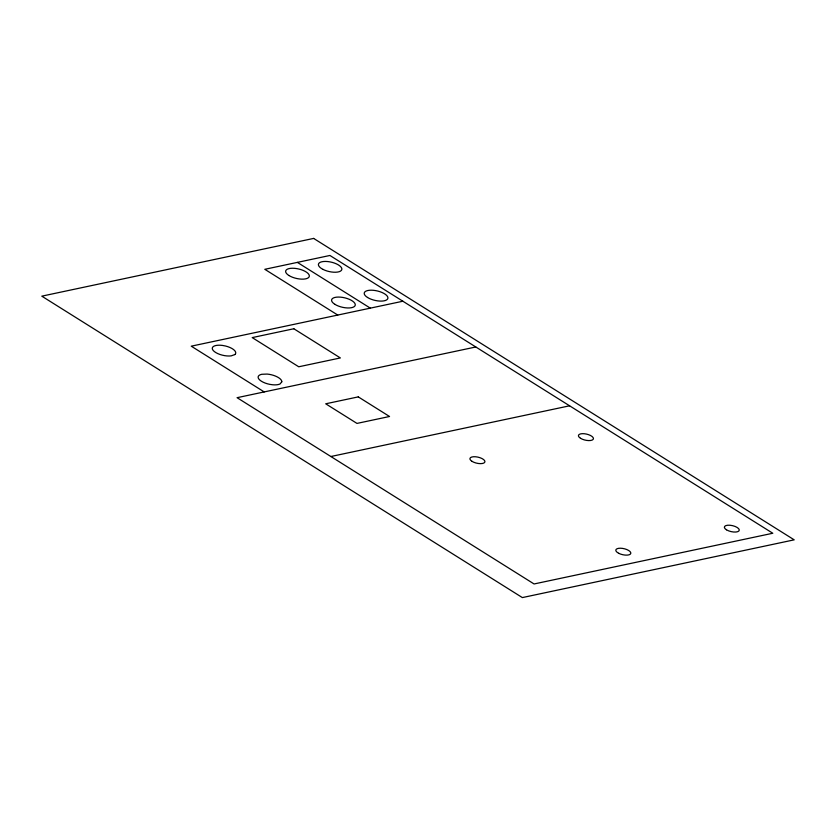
<?xml version="1.0" encoding="UTF-8"?>
<svg xmlns="http://www.w3.org/2000/svg" width="836" height="836" viewBox="0 0 836 836"><rect width="100%" height="100%" fill="white"/><g stroke="black" fill="none" stroke-linecap="round" stroke-linejoin="round"><path stroke-width="1.25" d="M402.858 301.232L191.256 346.177L264.207 391.927M475.809 346.982L237.079 397.685L534.068 583.967L772.788 533.253L329.917 255.471L264.803 269.307L337.754 315.057M330.857 456.519L569.588 405.805M297.365 262.389L370.306 308.139M281.805 381.791L280.091 383.933A12.101 4.859 12.9 0 1 272.797 384.79L269.714 384.351A12.101 4.859 12.9 0 1 258.93 379.136A12.101 4.859 12.9 0 1 261.752 374.288L267.123 374.068A12.101 4.859 12.9 0 1 281.805 381.791M234.874 354.558L231.185 355.875A11.997 4.828 12.9 0 1 213.17 350.441A11.997 4.828 12.9 0 1 222.449 345.425L225.521 346.01A11.997 4.828 12.9 0 1 234.874 354.558M313.646 238.417L41.8 296.163L522.354 597.583L794.2 539.837L313.646 238.417M293.833 328.757L252.221 337.598L298.745 366.785L340.356 357.944L293.833 328.757M358.278 396.881L325.716 403.798L356.982 423.413L389.534 416.495L358.278 396.881M726.421 529.773A7.639 3.072 12.9 0 0 738.993 530.87A7.639 3.072 12.9 0 0 730.027 525.248A7.639 3.072 12.9 0 0 726.421 529.773M580.497 438.273A7.681 3.093 12.9 0 0 593.152 439.381A7.681 3.093 12.9 0 0 584.124 433.717A7.681 3.093 12.9 0 0 580.497 438.273M334.891 304.335A12.101 4.859 12.9 0 0 354.819 306.07A12.101 4.859 12.9 0 0 340.607 297.156A12.101 4.859 12.9 0 0 334.891 304.335M322.989 269.391A11.997 4.828 12.9 0 0 341.778 269.683A11.997 4.828 12.9 0 0 325.601 261.428A11.997 4.828 12.9 0 0 322.989 269.391M367.526 297.47A12.101 4.859 12.9 0 0 387.455 299.204A12.101 4.859 12.9 0 0 373.243 290.291A12.101 4.859 12.9 0 0 367.526 297.47M288.942 275.514A12.101 4.859 12.9 0 0 308.871 277.249A12.101 4.859 12.9 0 0 294.659 268.335A12.101 4.859 12.9 0 0 288.942 275.514M618.724 553.307A7.681 3.093 12.9 0 0 630.762 553.516A7.681 3.093 12.9 0 0 620.427 548.217A7.681 3.093 12.9 0 0 618.724 553.307M471.985 461.326A7.681 3.093 12.9 0 0 484.64 462.433A7.681 3.093 12.9 0 0 475.611 456.769A7.681 3.093 12.9 0 0 471.985 461.326"/></g></svg>
